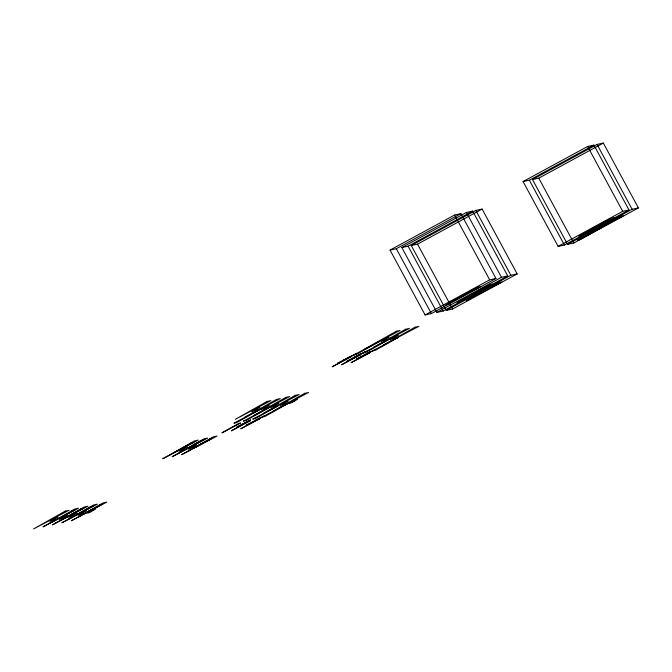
<?xml version="1.0" encoding="UTF-8"?>
<svg xmlns="http://www.w3.org/2000/svg" width="672" height="672" viewBox="0 0 672 672"><rect width="100%" height="100%" fill="white"/><g stroke="black" fill="none" stroke-linecap="round" stroke-linejoin="round"><path stroke-width="1.01" d="M58.061 517.07L49.988 521.455M67.477 515.038L59.405 519.422M187.194 446.905L179.122 451.29M76.902 513.005L68.83 517.39M259.829 407.442L251.756 411.827M196.619 444.872L188.546 449.257M86.327 510.972L78.254 515.357M269.254 405.409L261.181 409.794M388.962 337.277L380.898 341.662M95.752 508.939L87.679 513.324M278.678 403.376L270.606 407.761M398.387 335.236L390.314 339.629M288.095 401.335L280.031 405.728M473.382 295.26L481.454 290.875M297.52 399.302L289.447 403.687M594.619 229.27L602.692 224.885M169.47 455.087L191.26 442.823M177.332 450.82L189.126 444.125L193.855 442.26L190.915 442.898L194.452 440.908L198.223 440.093L162.733 458.758L188.706 444.797M49.762 523.219L71.551 510.955M178.895 453.054L203.868 438.875L207.648 438.06L172.158 456.725L185.245 449.576M186.757 448.778L198.551 442.092L203.28 440.227L200.34 440.866M189.185 447.468L196.879 443.033M350.885 356.454L343.636 360.259L379.453 341.46L356.37 354.446L353.623 355.043M59.186 521.186L80.968 508.922M188.32 451.021L210.109 438.757M196.182 446.746L206.304 440.992M360.301 354.421L353.06 358.226L366.072 351.33L341.62 364.762L360.419 354.875L358.42 355.303M68.603 519.154L93.584 504.974L97.356 504.16L61.866 522.824L74.953 515.676M76.465 514.878L88.259 508.192L92.988 506.327L90.048 506.965M369.726 352.38L362.485 356.194L398.294 337.386L375.22 350.381L372.464 350.977M78.028 517.121L99.817 504.857M85.89 512.845L96.012 507.091M390.046 250.085L454.616 215.006L460.9 213.646L495.961 278.494L431.39 313.58L425.107 314.933L390.046 250.085L396.329 248.732L460.9 213.646M401.831 247.54L466.393 212.461L472.676 211.109L507.738 275.948L443.176 311.035L436.892 312.388L401.831 247.54L408.106 246.187L472.676 211.109M523.068 181.549L587.63 146.462L593.914 145.11L628.975 209.958L564.413 245.036L558.13 246.397L523.068 181.549L529.343 180.188L593.914 145.11M532.484 179.516L597.055 144.43L603.338 143.077L638.4 207.925L573.829 243.004L567.554 244.364L532.484 179.516L538.768 178.156L603.338 143.077M411.247 245.507L475.818 210.428L482.101 209.068L517.163 273.916L452.592 309.002L446.309 310.355L411.247 245.507L417.53 244.154L482.101 209.068M425.107 314.933L489.678 279.846L495.961 278.494M558.13 246.397L622.692 211.31L628.975 209.958M436.892 312.388L501.455 277.309L507.738 275.948M446.309 310.355L510.88 275.276L517.163 273.916M567.554 244.364L632.117 209.278L638.4 207.925M351.389 355.874L337.714 363.073L339.167 362.754M174.157 452.55L190.907 443.738M473.239 297.007L497.616 284.18M361.855 356.429L358.428 358.361M183.582 450.517L200.332 441.706M194.67 447.544L207.556 440.723M191.033 449.593L181.583 454.692L217.064 436.027L213.293 436.842L209.765 438.833L212.696 438.194L207.967 440.059M192.998 448.484L209.748 439.673M63.865 518.65L80.615 509.838M259.946 417.908L246.263 425.099L247.724 424.788M255.242 420.638L288.002 403.486L264.928 416.48L262.181 417.068M73.29 516.617L90.04 507.805M88.318 511.526L97.398 506.797M80.741 515.693L71.291 520.792L106.781 502.127L103.001 502.942L99.473 504.932L102.413 504.294L97.684 506.159M82.715 514.584L99.464 505.772M597.475 227.329L599.046 226.993M476.238 293.328L477.809 292.984M384.762 339.175L386.232 338.856M394.187 337.142L395.657 336.823M382.746 340.267L384.216 339.948M392.162 338.234L393.641 337.915M356.647 353.363L332.195 366.794L350.994 356.908L348.995 357.336M375.488 349.297L351.044 362.72L369.835 352.842L367.836 353.27M351.758 358.873L352.321 358.756L347.046 361.528L360.814 353.842L347.13 361.04L348.592 360.721M361.183 356.84L361.746 356.714L356.471 359.495L370.238 351.809L356.555 358.999L358.008 358.688M255.629 409.34L257.099 409.021M265.045 407.308L266.524 406.988M274.47 405.275L275.94 404.956M283.895 403.234L285.365 402.923M293.32 401.201L294.79 400.89M253.604 410.432L255.083 410.113M263.029 408.4L264.508 408.08M272.454 406.367L273.924 406.048M281.879 404.334L283.349 404.015M291.295 402.301L292.774 401.982M265.205 415.397L240.752 428.82L259.552 418.933L257.552 419.37M186.824 445.519L187.664 445.343M196.249 443.486L197.089 443.31M205.674 441.454L206.514 441.277M195.552 443.906L196.207 443.772M204.977 441.874L205.632 441.739M204.439 442.184L204.884 442.084M182.986 448.804L184.464 448.484M192.41 446.771L193.88 446.452M180.97 449.904L182.44 449.585M190.394 447.871L191.864 447.552M86.587 509.132L87.973 508.83M95.382 507.553L96.222 507.377M53.852 518.969L55.322 518.658M63.277 516.936L64.747 516.625M72.694 514.903L74.172 514.584M82.118 512.87L83.597 512.551M91.543 510.838L93.013 510.518M51.836 520.069L53.306 519.75M61.261 518.036L62.731 517.717M70.678 516.004L72.156 515.684M80.102 513.971L81.572 513.652M89.527 511.938L90.997 511.619M597.055 144.43L632.117 209.278M587.63 146.462L622.692 211.31M538.768 178.156L573.829 243.004M529.343 180.188L564.413 245.036M475.818 210.428L510.88 275.276M466.393 212.461L501.455 277.309M454.616 215.006L489.678 279.846M417.53 244.154L452.592 309.002M408.106 246.187L443.176 311.035M396.329 248.732L431.39 313.58M65.31 511.073L33.6 528.923L69.09 510.258L65.31 511.073M46.553 524.908L43.025 526.89L78.506 508.225L74.735 509.04L71.207 511.031L74.138 510.392L46.553 524.908M267.086 401.444L235.376 419.294L270.858 400.63L267.086 401.444M55.978 522.875L52.45 524.857L87.931 506.192L84.16 507.007L80.632 508.998L83.563 508.36L78.834 510.224L55.978 522.875M396.22 331.279L364.51 349.121L400 330.464L396.22 331.279M276.511 399.412L244.793 417.253L280.283 398.597L276.511 399.412M259.736 409.592L236.662 422.579L233.906 423.175L259.736 409.592M476.935 287.423L445.217 305.273L480.707 286.608L476.935 287.423M405.644 329.238L373.934 347.088L409.416 328.423L405.644 329.238M238.703 423.436L221.903 432.894L240.702 423.007L238.703 423.436M285.936 397.37L254.218 415.22L289.708 396.564L285.936 397.37M388.87 339.419L365.795 352.414L363.048 353.01L388.87 339.419M269.161 407.551L246.078 420.546L243.331 421.142L269.161 407.551M488.712 284.878L456.994 302.728L492.484 284.063L488.712 284.878M415.069 327.205L383.351 345.055L418.841 326.39L415.069 327.205M250.522 419.941L236.846 427.132L250.522 419.941M248.128 421.403L231.328 430.853L250.127 420.974L248.128 421.403M295.352 395.338L263.642 413.188L299.132 394.523L295.352 395.338M610.504 218.459L578.794 236.309L614.275 217.644L610.504 218.459M278.586 405.518L255.503 418.513L252.756 419.11L278.586 405.518M498.137 282.845L466.418 300.695L495.02 284.743L497.96 284.105L501.908 282.03L498.137 282.845M304.777 393.305L273.067 411.155L308.549 392.49L304.777 393.305M619.928 216.426L588.21 234.276L623.7 215.611L619.928 216.426M603.154 226.607L580.07 239.602L577.324 240.19L603.154 226.607"/></g></svg>
